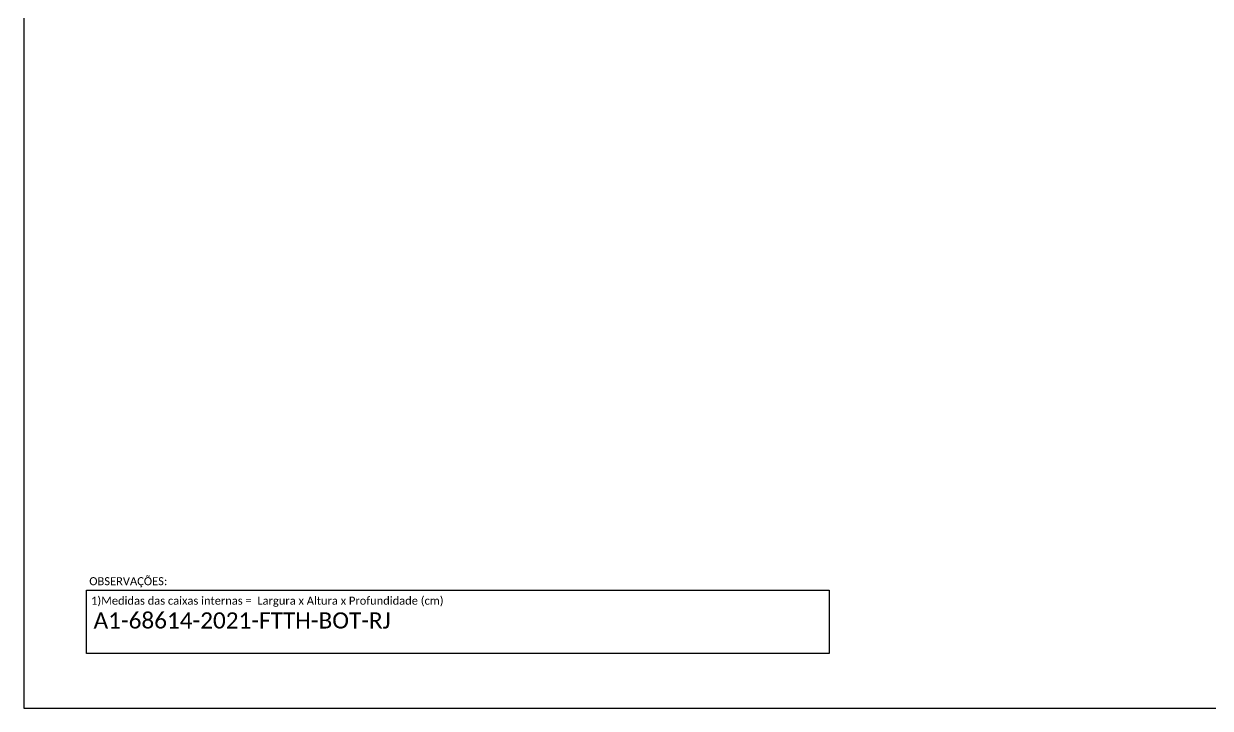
# Model space of a CAD drawing. Extents: x -4 to 1788, y 1 to 595.
# Drawn here: x -3.8 to 440.8, y 1.3 to 257.5 of the extents above; entities that cross this region are included whole.
import ezdxf

# ---------------------------------------------------------------- set-up
doc = ezdxf.new("R2010")
doc.units = 0
doc.styles.add('MtXpl_Calibri', font='calibri.ttf')
doc.styles.add('WMF-Calibri0', font='calibri.ttf')

msp = doc.modelspace()

# ---------------------------------------------------------------- linework, layer by layer
for p, q in [((-3.83, 595.26), (-3.83, 1.26)), ((-3.83, 1.26), (837.17, 1.26))]:
    msp.add_line(p, q)
at = {"color": 0}
msp.add_lwpolyline([(19.73, 45.46), (297.98, 45.46), (297.98, 21.75), (19.73, 21.75)], close=True, dxfattribs=at)

# ---------------------------------------------------------------- texts
for s, style, p in [('OBSERVAÇÕES:', 'WMF-Calibri0', (20.72, 47.33)), ('1)Medidas das caixas internas =  Largura x Altura x Profundidade (cm)', 'MtXpl_Calibri', (21.4, 40.03))]:
    msp.add_text(s, height=3, dxfattribs=dict(style=style)).set_placement(p)
at = {"color": 1, "style": 'WMF-Calibri0'}
msp.add_text('A1-68614-2021-FTTH-BOT-RJ', height=6.0588, dxfattribs=at).set_placement((22.35, 31.11))

doc.saveas('drawing.dxf')
